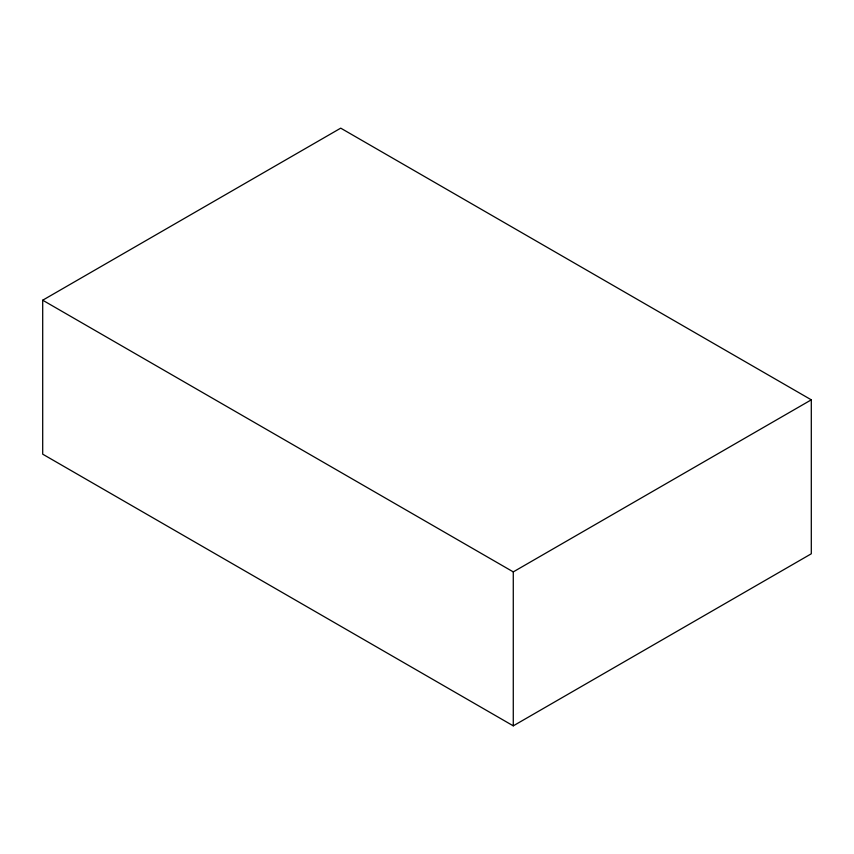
<?xml version="1.0" encoding="UTF-8"?>
<svg xmlns="http://www.w3.org/2000/svg" width="854" height="854" viewBox="0 0 854 854"><rect width="100%" height="100%" fill="white"/><g stroke="black" fill="none" stroke-linecap="round" stroke-linejoin="round"><path stroke-width="1.28" d="M42.7 300.213L340.725 128.153L811.3 399.832L811.3 553.787L513.275 725.847L42.7 454.168L42.7 300.213L513.275 571.892L811.3 399.832M513.275 571.892L513.275 725.847"/></g></svg>
